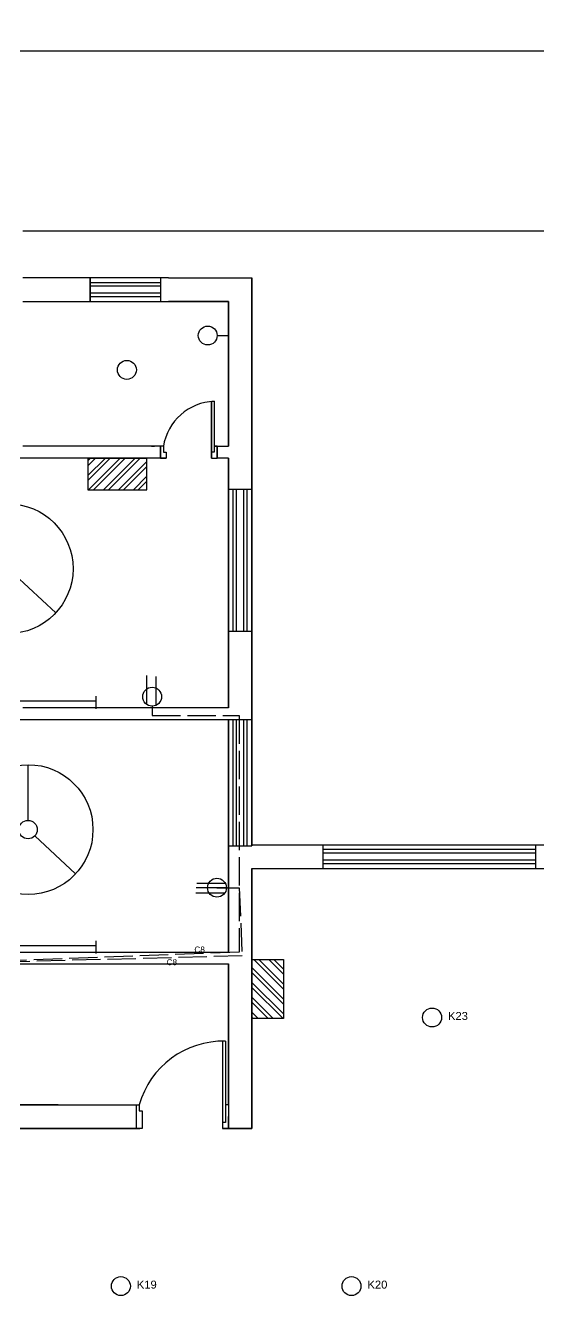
# Model space of a CAD drawing. Header units: millimetres. Extents: x 10978 to 12723, y 1038 to 2531.
# Drawn here: x 11382 to 11600, y 1994 to 2531 of the extents above; entities that cross this region are included whole.
import ezdxf

# ---------------------------------------------------------------- set-up
doc = ezdxf.new("R2010")
doc.units = ezdxf.units.MM
doc.linetypes.add('ACAD_ISO02W100', pattern=[15, 12, -3])
for name, color, linetype in [('doors', 6, 'Continuous'), ('emconduit', 1, 'ACAD_ISO02W100'), ('fittinglablem', 7, 'Continuous'), ('fittings', 7, 'Continuous'), ('windows', 40, 'Continuous')]:
    doc.layers.add(name, color=color, linetype=linetype)
doc.styles.get("Standard").update_dxf_attribs({"font": 'arial.ttf', "height": 4})
doc.dimstyles.new('dim', dxfattribs={"dimtxt": 16, "dimasz": 2.5, "dimexe": 1.25, "dimexo": 0.625, "dimtad": 1, "dimlunit": 4, "dimtxsty": 'Standard', "dimcen": 2.5, "dimadec": 0, "dimazin": 0, "dimtfac": 1, "dimtmove": 0, "dimatfit": 3, "dimfxl": 1, "dimarcsym": 0})
pattern_1 = [(135, (12007.5997, 730.803), (-3.1532, -3.1532), []), (135, (12007.5997, 732.905), (-3.1532, -3.1532), [])]

# ---------------------------------------------------------------- blocks, each defined once
blk = doc.blocks.new('*D67')
at = {"color": 0, "lineweight": -2, "transparency": 16777216}
for p, q in [((10978.41, 2444.87), (10978.41, 2521.59)), ((12675.51, 2444.87), (12675.51, 2521.59)), ((10980.91, 2520.34), (12673.01, 2520.34))]:
    blk.add_line(p, q, dxfattribs=at)
at = {"color": 0, "transparency": 16777216}
for points in [[(10980.91, 2520.75), (10980.91, 2519.92), (10978.41, 2520.34)], [(12673.01, 2520.75), (12673.01, 2519.92), (12675.51, 2520.34)]]:
    blk.add_solid(points, dxfattribs=at)
at = {"color": 0, "transparency": 16777216, "insert": (11826.96, 2526.07), "char_height": 4, "attachment_point": 5}
blk.add_mtext('{\\H2.5x;141\'-5"}', dxfattribs=at)

msp = doc.modelspace()

# ---------------------------------------------------------------- hatches: boundary and pattern name
at = {"layer": 'fittings'}
h = msp.add_hatch(dxfattribs=at)
h.set_pattern_fill('ANSI32', color=256, scale=0.468168)
h.set_pattern_definition([(45, (10142.975, 1818.8), (-3.1532, 3.1532), []), (45, (10145.077, 1818.8), (-3.1532, 3.1532), [])])
h.paths.add_polyline_path([(11408.905, 2347.857), (11408.905, 2334.629), (11433.856, 2334.629), (11433.856, 2347.857)])
h = msp.add_hatch(dxfattribs=at)
h.set_pattern_fill('ANSI32', color=256, scale=0.468168, angle=90)
h.set_pattern_definition(pattern_1)
h.paths.add_polyline_path([(11478.543, 2110.796), (11491.771, 2110.796), (11491.771, 2135.746), (11478.543, 2135.746)])
h = msp.add_hatch(dxfattribs=at)
h.set_pattern_fill('ANSI32', color=256, scale=0.468168, angle=90)
h.set_pattern_definition(pattern_1)
h.paths.add_polyline_path([(11478.543, 2110.796), (11491.771, 2110.796), (11491.771, 2135.746), (11478.543, 2135.746)])

# ---------------------------------------------------------------- linework, layer by layer
for p, q in [((11381.319, 2444.248), (11942.013, 2444.248)), ((11408.71, 2424.248), (11381.319, 2424.248)), ((11443.045, 2424.248), (11408.71, 2424.248)), ((11443.045, 2424.248), (11478.412, 2424.248)), ((11381.319, 2414.248), (11468.412, 2414.248)), ((11468.412, 2414.248), (11443.045, 2414.248)), ((11468.412, 2414.248), (11468.412, 2352.982)), ((11439.642, 2352.982), (11381.319, 2352.982)), ((11415.204, 2353.074), (11415.204, 2353.057)), ((11435.91, 2352.982), (11437.16, 2352.982)), ((11439.642, 2352.982), (11439.642, 2347.982)), ((11463.729, 2352.982), (11468.412, 2352.982)), ((11463.729, 2352.982), (11463.729, 2347.982)), ((11439.642, 2347.982), (11376.319, 2347.982)), ((11439.642, 2347.982), (11381.319, 2347.982)), ((11438.41, 2347.982), (11435.91, 2347.982)), ((11468.412, 2347.982), (11463.729, 2347.982)), ((11468.412, 2347.982), (11468.412, 2242.305)), ((11468.412, 2242.305), (11381.319, 2242.305)), ((11293.107, 2237.305), (11468.412, 2237.305)), ((11468.412, 2237.305), (11468.412, 2138.951)), ((11478.412, 2184.265), (11622.412, 2184.265)), ((11478.412, 2174.265), (11622.412, 2174.265)), ((11293.107, 2138.951), (11468.412, 2138.951)), ((11293.107, 2133.951), (11468.412, 2133.951)), ((11468.412, 2133.951), (11468.412, 2074.248)), ((10988.412, 2074.265), (11396.412, 2074.265)), ((10988.412, 2074.248), (11429.433, 2074.248)), ((11429.433, 2074.248), (11429.433, 2064.265)), ((11468.412, 2074.248), (11468.412, 2064.265)), ((11478.412, 2074.265), (11478.412, 2074.248)), ((11368.412, 2064.265), (11430.892, 2064.265)), ((11368.412, 2064.265), (11430.892, 2064.265)), ((11429.433, 2064.265), (11368.412, 2064.265)), ((11429.433, 2064.265), (11368.412, 2064.265)), ((11429.433, 2064.265), (11368.412, 2064.265)), ((11429.433, 2064.265), (11368.412, 2064.265)), ((11429.433, 2064.265), (11368.412, 2064.265))]:
    msp.add_line(p, q)
for points in [[(11478.412, 2424.248), (11478.412, 2183.901)], [(11478.412, 2424.248), (11478.412, 2183.901)], [(11478.412, 2424.248), (11478.412, 2183.901)], [(11478.412, 2424.248), (11478.412, 2183.901)], [(11478.412, 2424.248), (11478.412, 2183.901)], [(11478.412, 2424.248), (11478.412, 2183.901)], [(11478.412, 2424.248), (11478.412, 2183.901)], [(11478.412, 2424.248), (11478.412, 2183.901)], [(11478.412, 2424.248), (11478.412, 2183.901)], [(11478.412, 2424.248), (11478.412, 2183.901)], [(11478.412, 2424.248), (11478.412, 2183.901)], [(11478.412, 2424.248), (11478.412, 2183.901)], [(11478.412, 2424.248), (11478.412, 2183.901)], [(11478.412, 2424.248), (11478.412, 2183.901)], [(11478.412, 2424.248), (11478.412, 2183.901)], [(11478.412, 2424.248), (11478.412, 2183.901)], [(11478.412, 2424.248), (11478.412, 2183.901)], [(11478.412, 2424.248), (11478.412, 2183.901)], [(11478.412, 2424.248), (11478.412, 2183.901)], [(11478.412, 2183.901), (11478.412, 2424.248)], [(11478.412, 2183.901), (11478.412, 2424.248)], [(11478.412, 2183.901), (11478.412, 2424.248)], [(11478.412, 2183.901), (11478.412, 2424.248)], [(11478.412, 2183.901), (11478.412, 2424.248)], [(11478.412, 2183.901), (11478.412, 2424.248)], [(11478.412, 2183.901), (11478.412, 2424.248)], [(11468.412, 2414.248), (11468.412, 2352.982)], [(11468.412, 2352.982), (11468.412, 2414.248)], [(11468.412, 2414.248), (11468.412, 2352.982)], [(11468.412, 2347.982), (11468.412, 2242.305)], [(11468.412, 2242.305), (11468.412, 2347.982)], [(11468.412, 2347.982), (11468.412, 2242.305)], [(11396.412, 2074.265), (10988.412, 2074.265), (10988.412, 2237.305)], [(10988.412, 2237.305), (10988.412, 2074.248), (11429.433, 2074.248)], [(11396.412, 2074.265), (10988.412, 2074.265), (10988.412, 2237.305)], [(11468.412, 2237.305), (11468.412, 2138.951)], [(11468.412, 2138.951), (11468.412, 2237.305)], [(11468.412, 2237.305), (11468.412, 2138.951)], [(11478.412, 2174.265), (11478.412, 2064.265), (11465.912, 2064.265)], [(11478.412, 2174.265), (11478.412, 2064.265), (11465.912, 2064.265)], [(11478.412, 2174.265), (11478.412, 2064.265), (11465.912, 2064.265)], [(11478.412, 2174.265), (11478.412, 2064.265), (11465.912, 2064.265)], [(11468.412, 2064.265), (11478.412, 2064.265), (11478.412, 2174.265)], [(11468.412, 2064.265), (11478.412, 2064.265), (11478.412, 2174.265)], [(11468.412, 2064.265), (11478.412, 2064.265), (11478.412, 2174.265)], [(11468.412, 2064.265), (11478.412, 2064.265), (11478.412, 2174.265)], [(11468.412, 2064.265), (11478.412, 2064.265), (11478.412, 2174.265)], [(11468.412, 2064.265), (11478.412, 2064.265), (11478.412, 2174.265)], [(11468.412, 2064.265), (11478.412, 2064.265), (11478.412, 2174.265)], [(11478.412, 2174.265), (11478.412, 2064.265), (11468.412, 2064.265)], [(11478.412, 2174.265), (11478.412, 2064.265), (11468.412, 2064.265)], [(11478.412, 2174.265), (11478.412, 2064.265), (11468.412, 2064.265)], [(11478.412, 2174.265), (11478.412, 2064.265), (11468.412, 2064.265)], [(11478.412, 2174.265), (11478.412, 2064.265), (11468.412, 2064.265)], [(11478.412, 2174.265), (11478.412, 2064.265), (11468.412, 2064.265)], [(11478.412, 2174.265), (11478.412, 2064.265), (11468.412, 2064.265)], [(11478.412, 2174.265), (11478.412, 2064.265), (11468.412, 2064.265)], [(11478.412, 2174.265), (11478.412, 2064.265), (11468.412, 2064.265)], [(11478.412, 2174.265), (11478.412, 2064.265), (11468.412, 2064.265)], [(11478.412, 2174.265), (11478.412, 2064.265), (11468.412, 2064.265)], [(11478.412, 2174.265), (11478.412, 2064.265), (11468.412, 2064.265)], [(11478.412, 2174.265), (11478.412, 2064.265), (11468.412, 2064.265)], [(11478.412, 2174.265), (11478.412, 2064.265), (11468.412, 2064.265)], [(11478.412, 2174.265), (11478.412, 2064.265), (11468.412, 2064.265)], [(11468.412, 2074.248), (11468.412, 2133.951)], [(11468.412, 2133.951), (11468.412, 2074.265)], [(11430.892, 2064.265), (11368.412, 2064.265)], [(11430.892, 2064.265), (11368.412, 2064.265)], [(11430.892, 2064.265), (11368.412, 2064.265)], [(11430.892, 2064.265), (11368.412, 2064.265)]]:
    msp.add_lwpolyline(points)
msp.add_arc((11432.412, 2074.248), 36, 179.97214, 180)
at = {"layer": 'doors', "color": 215, "true_color": 0xa953a0}
for p, q in [((11461.229, 2371.955), (11462.479, 2372.036)), ((11461.229, 2347.982), (11461.229, 2371.955)), ((11462.479, 2372.036), (11462.479, 2352.982)), ((11440.892, 2352.982), (11439.642, 2352.982)), ((11439.642, 2347.982), (11439.642, 2352.982)), ((11440.892, 2352.982), (11440.892, 2350.482)), ((11440.892, 2350.482), (11442.142, 2350.482)), ((11442.142, 2350.482), (11442.142, 2347.982)), ((11462.479, 2350.482), (11461.229, 2350.482)), ((11461.229, 2350.482), (11461.229, 2347.982)), ((11463.729, 2352.982), (11462.479, 2352.982)), ((11462.479, 2352.982), (11462.479, 2350.482)), ((11463.729, 2347.982), (11463.729, 2352.982)), ((11442.142, 2347.982), (11439.642, 2347.982)), ((11461.229, 2347.982), (11463.729, 2347.982)), ((11465.912, 2101.189), (11465.912, 2064.265)), ((11467.162, 2101.212), (11467.162, 2066.765)), ((11465.912, 2093.016), (11465.912, 2064.265)), ((11467.162, 2092.98), (11467.162, 2066.765)), ((11429.433, 2074.248), (11430.683, 2074.248)), ((11429.433, 2074.248), (11429.433, 2064.265)), ((11430.683, 2074.248), (11430.683, 2071.748)), ((11430.683, 2071.748), (11431.933, 2071.748)), ((11431.933, 2071.748), (11431.933, 2064.265)), ((11467.162, 2066.765), (11465.912, 2066.765)), ((11467.162, 2066.765), (11465.912, 2066.765)), ((11468.412, 2069.265), (11468.412, 2064.265)), ((11431.933, 2064.265), (11429.433, 2064.265)), ((11465.912, 2064.265), (11468.412, 2064.265))]:
    msp.add_line(p, q, dxfattribs=at)
at = {"layer": 'doors'}
for p, q in [((11461.229, 2371.955), (11461.229, 2347.982)), ((11461.229, 2371.938), (11461.229, 2347.982)), ((11462.479, 2372.036), (11462.479, 2350.482)), ((11462.479, 2372.036), (11462.479, 2350.482)), ((11462.479, 2350.482), (11461.229, 2350.482)), ((11462.479, 2350.482), (11461.229, 2350.482)), ((11463.729, 2352.982), (11462.479, 2352.982)), ((11463.729, 2352.982), (11462.479, 2352.982)), ((11462.479, 2352.982), (11463.729, 2352.982)), ((11463.729, 2347.982), (11463.729, 2352.982)), ((11463.729, 2347.982), (11463.729, 2352.982)), ((11439.642, 2347.982), (11442.142, 2347.982)), ((11468.412, 2074.265), (11467.162, 2074.265)), ((11468.412, 2074.265), (11468.412, 2064.265)), ((11468.412, 2064.265), (11468.412, 2069.265)), ((11465.912, 2064.265), (11468.412, 2064.265)), ((11465.912, 2064.265), (11468.412, 2064.265))]:
    msp.add_line(p, q, dxfattribs=at)
at = {"layer": 'doors', "color": 215, "true_color": 0xa953a0}
for centre, radius, start, end in [((11463.326, 2349.322), 22.73, 92.13428, 170.73453), ((11466.312, 2064.203), 37.018, 88.68502, 164.2565)]:
    msp.add_arc(centre, radius, start, end, dxfattribs=at)
at = {"layer": 'emconduit'}
for p, q in [((11436.137, 2242.896), (11436.137, 2239.039)), ((11436.137, 2239.039), (11472.933, 2239.039)), ((11472.933, 2239.039), (11472.933, 2138.951)), ((11467.501, 2166.178), (11472.933, 2166.178)), ((11472.933, 2166.178), (11474.287, 2137.294)), ((11472.933, 2138.951), (11334.227, 2133.683)), ((11474.287, 2137.294), (11334.227, 2133.683))]:
    msp.add_line(p, q, dxfattribs=at)
at = {"layer": 'fittings'}
for p, q in [((11463.691, 2399.876), (11468.319, 2399.876)), ((11378.054, 2298.53), (11395.319, 2282.484)), ((11433.897, 2243.828), (11433.897, 2256.012)), ((11437.919, 2243.538), (11437.919, 2255.583)), ((11412.316, 2247.209), (11412.316, 2241.902)), ((11412.316, 2245.153), (11364.316, 2245.153)), ((11412.316, 2245.153), (11372.663, 2245.153)), ((11383.624, 2194.671), (11383.624, 2218.241)), ((11386.483, 2188.111), (11403.748, 2172.065)), ((11467.076, 2167.95), (11455.03, 2167.95)), ((11466.786, 2163.927), (11454.602, 2163.927)), ((11467.501, 2166.178), (11454.753, 2166.178)), ((11463.602, 2166.178), (11467.501, 2166.178)), ((11412.316, 2141.575), (11364.316, 2141.575)), ((11412.316, 2141.575), (11372.663, 2141.575)), ((11412.316, 2143.631), (11412.316, 2138.323))]:
    msp.add_line(p, q, dxfattribs=at)
for points in [[(11433.856, 2347.857), (11408.905, 2347.857), (11408.905, 2334.629), (11433.856, 2334.629)], [(11478.543, 2110.796), (11478.543, 2135.746), (11491.771, 2135.746), (11491.771, 2110.796)], [(11478.543, 2110.796), (11478.543, 2135.746), (11491.771, 2135.746), (11491.771, 2110.796)]]:
    msp.add_lwpolyline(points, close=True, dxfattribs=at)
for centre, radius in [((11459.691, 2399.876), 4), ((11425.443, 2385.341), 4.013), ((11375.195, 2301.187), 27.473), ((11436.148, 2247.011), 4), ((11383.624, 2190.768), 27.473), ((11383.624, 2190.768), 3.903), ((11463.602, 2166.178), 4), ((11554.683, 2111.241), 4.013), ((11554.683, 2111.241), 4.013), ((11422.917, 1997.543), 4.013), ((11422.917, 1997.543), 4.013), ((11422.917, 1997.543), 4.013), ((11422.917, 1997.543), 4.013), ((11520.574, 1997.543), 4.013)]:
    msp.add_circle(centre, radius, dxfattribs=at)
at = {"layer": 'windows'}
for p, q in [((11443.045, 2424.248), (11408.71, 2424.248)), ((11409.864, 2414.248), (11409.864, 2424.248)), ((11468.412, 2334.805), (11478.412, 2334.805)), ((11468.412, 2334.805), (11478.412, 2334.805)), ((11468.412, 2274.805), (11478.412, 2274.805)), ((11468.412, 2274.805), (11478.412, 2274.805)), ((11598.559, 2174.443), (11598.559, 2174.46))]:
    msp.add_line(p, q, dxfattribs=at)
at = {"layer": 'windows', "color": 31, "true_color": 0xfecc66}
for p, q in [((11409.864, 2424.248), (11409.864, 2414.248)), ((11439.864, 2414.248), (11439.864, 2424.248)), ((11468.412, 2237.305), (11478.412, 2237.305)), ((11468.412, 2183.901), (11478.412, 2183.901)), ((11508.559, 2174.443), (11508.559, 2184.443)), ((11598.559, 2174.443), (11598.559, 2184.443))]:
    msp.add_line(p, q, dxfattribs=at)
for points in [[(11439.864, 2422.248), (11409.864, 2422.248)], [(11439.864, 2420.748), (11409.864, 2420.748)], [(11439.864, 2417.748), (11409.864, 2417.748)], [(11439.864, 2416.248), (11409.864, 2416.248)], [(11470.412, 2274.805), (11470.412, 2334.805)], [(11470.412, 2274.805), (11470.412, 2334.805)], [(11471.912, 2274.805), (11471.912, 2334.805)], [(11471.912, 2274.805), (11471.912, 2334.805)], [(11474.912, 2274.805), (11474.912, 2334.805)], [(11474.912, 2274.805), (11474.912, 2334.805)], [(11476.412, 2274.805), (11476.412, 2334.805)], [(11476.412, 2274.805), (11476.412, 2334.805)], [(11470.412, 2183.901), (11470.412, 2237.305)], [(11471.912, 2183.901), (11471.912, 2237.305)], [(11474.912, 2183.901), (11474.912, 2237.305)], [(11476.412, 2183.901), (11476.412, 2237.305)], [(11508.559, 2182.443), (11598.559, 2182.443)], [(11508.559, 2180.943), (11598.559, 2180.943)], [(11508.559, 2177.943), (11598.559, 2177.943)], [(11508.559, 2176.443), (11598.559, 2176.443)]]:
    msp.add_lwpolyline(points, dxfattribs=at)

# ---------------------------------------------------------------- texts
at = {"layer": 'fittinglablem'}
for p in [(11454.028, 2138.767), (11442.241, 2133.382)]:
    msp.add_text('C8', height=2.5, dxfattribs=at).set_placement(p)
at = {"layer": 'fittings'}
for s, height, p in [('K23', 3.3871, (11561.447, 2110.188)), ('K', 3.387, (11561.447, 2110.188)), ('K19', 3.3871, (11429.68, 1996.49)), ('K20', 3.3871, (11527.337, 1996.49)), ('K', 3.387, (11429.68, 1996.49)), ('K', 3.387, (11429.68, 1996.49)), ('K', 3.387, (11429.68, 1996.49))]:
    msp.add_text(s, height=height, dxfattribs=at).set_placement(p)

# ---------------------------------------------------------------- dimensions: what is measured, and where the dimension line sits
dim = msp.add_linear_dim(base=(12675.505, 2520.337), p1=(10978.412, 2444.248), p2=(12675.505, 2444.248), text='{\\H2.5x;<>}', dimstyle='dim')
dim.commit()
dim.dimension.update_dxf_attribs({"geometry": '*D67', "text_midpoint": (11826.958, 2526.068)})

doc.saveas('drawing.dxf')
